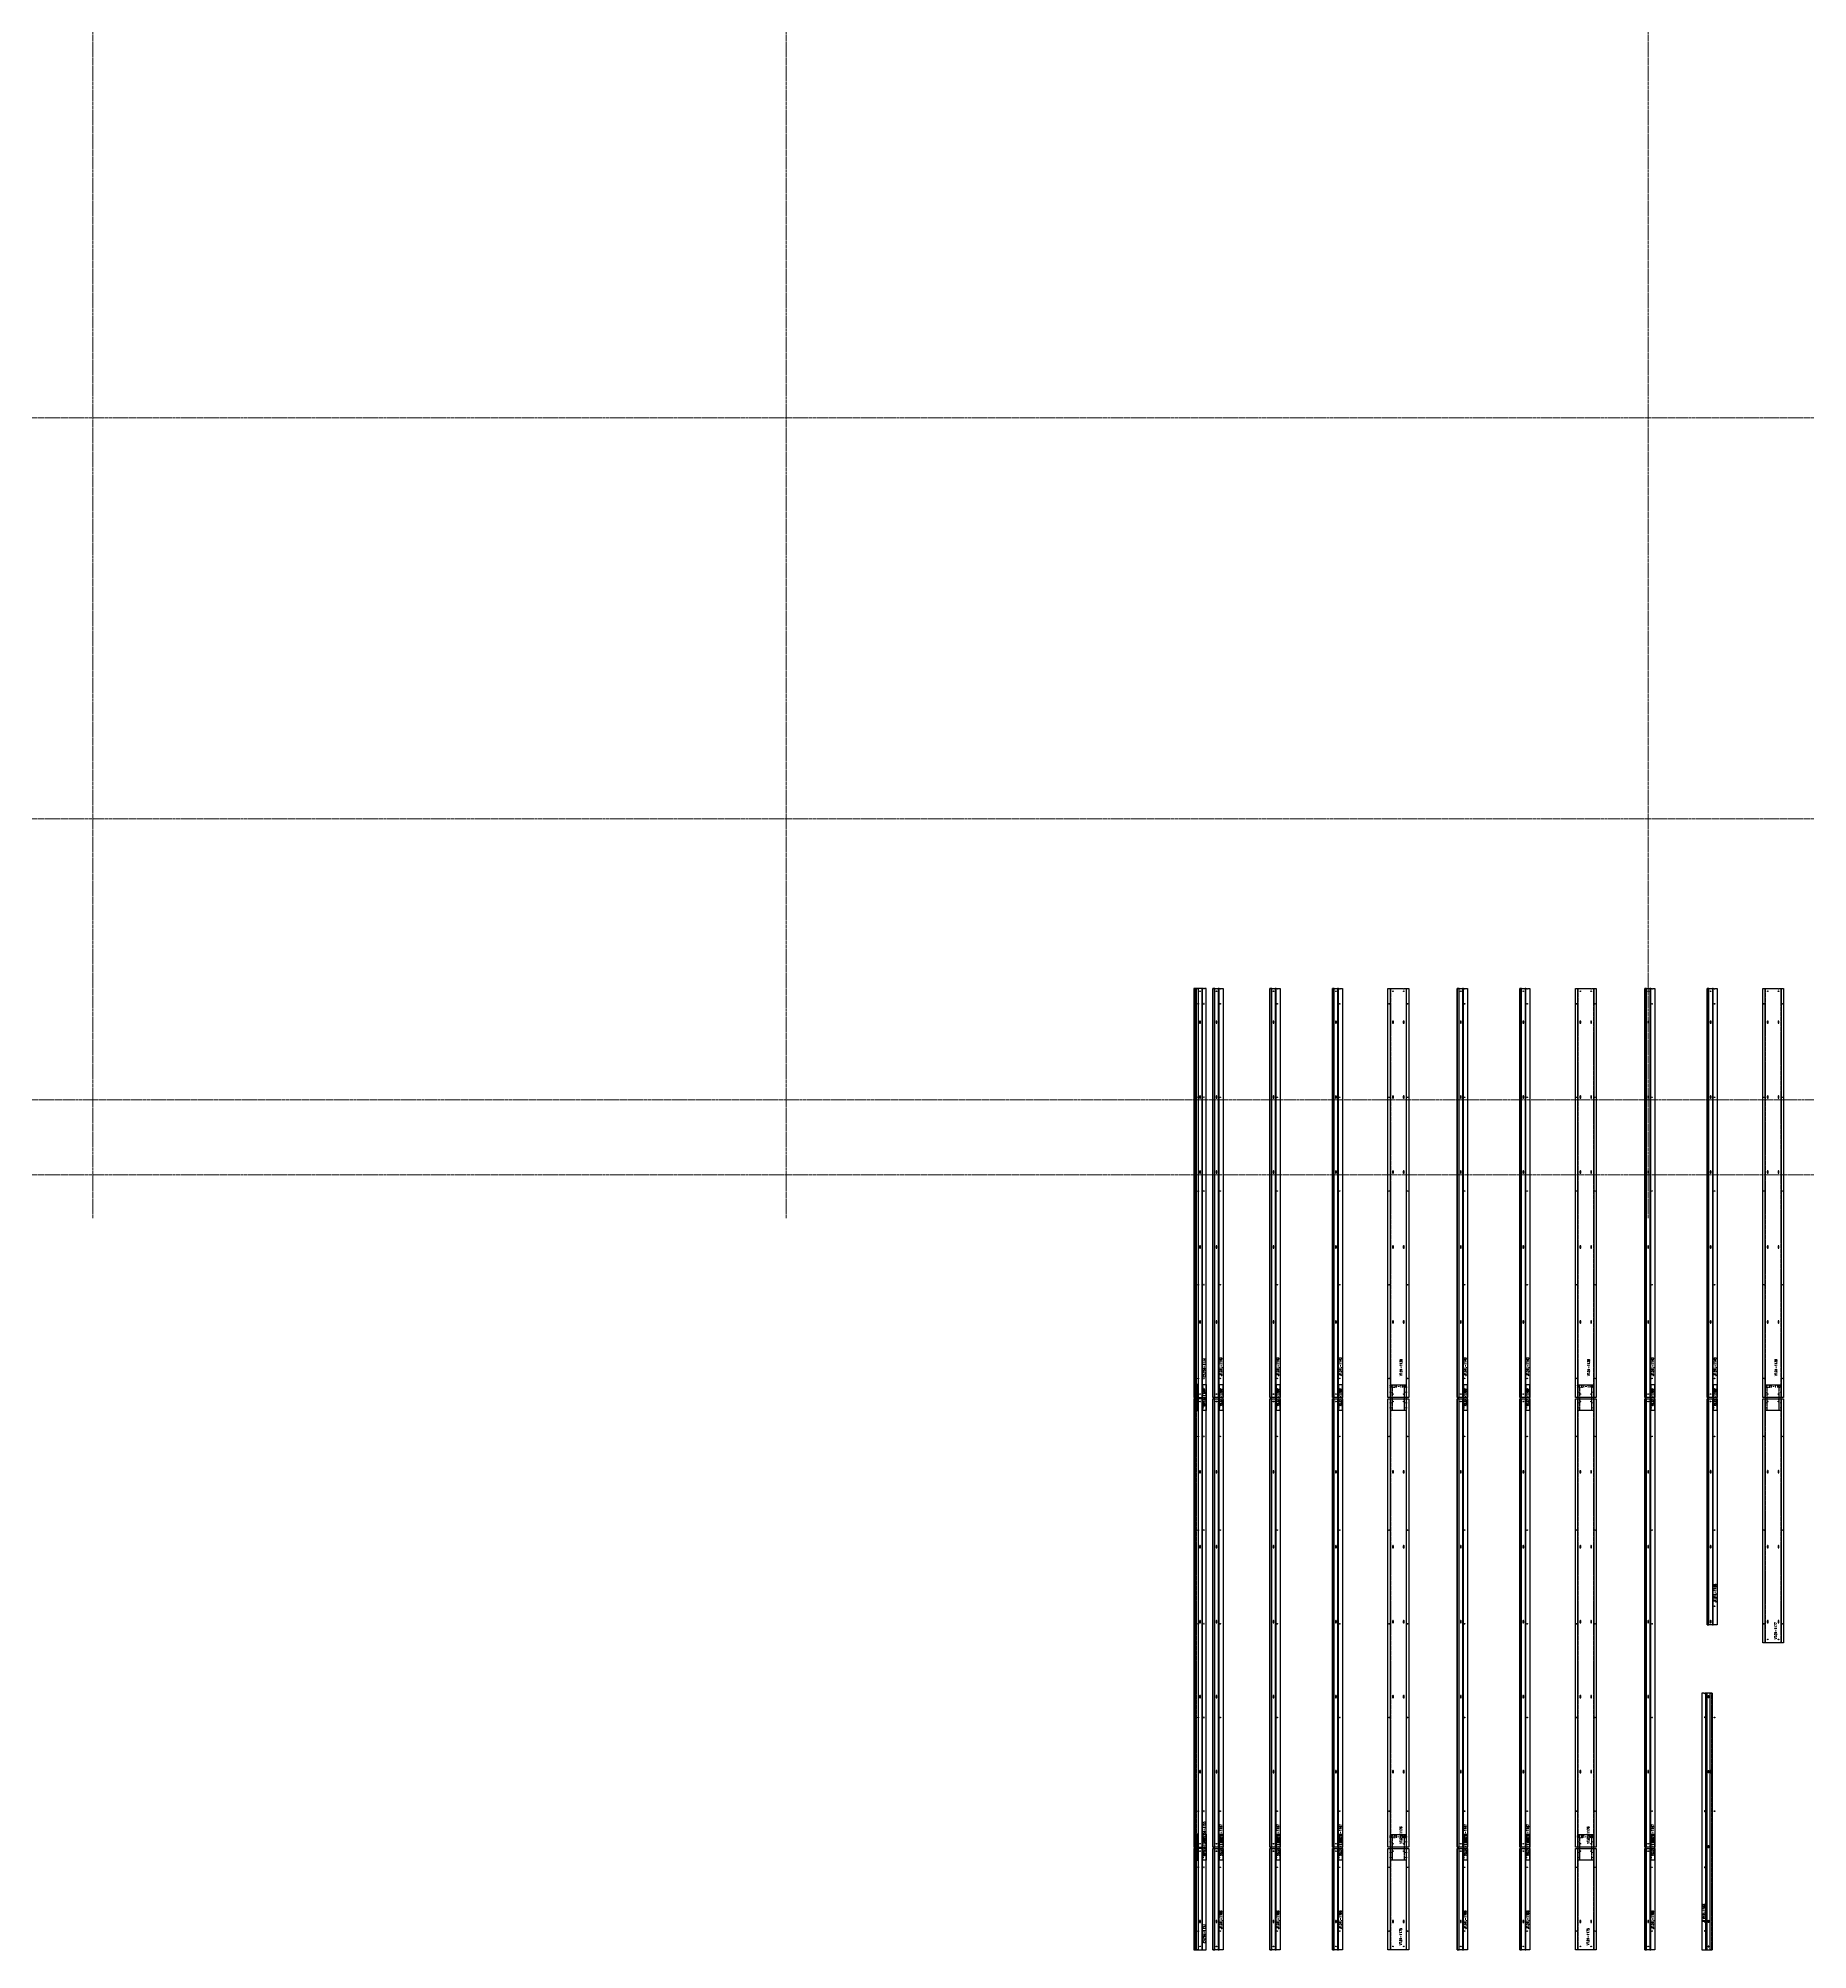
# Model space of a CAD drawing. Header units: inches. Extents: x 841 to 14134, y -5681 to -3225.
# Drawn here: x 1454 to 2021, y -5681 to -5069 of the extents above; entities that cross this region are included whole.
import ezdxf

# ---------------------------------------------------------------- set-up
doc = ezdxf.new("R2010")
doc.units = ezdxf.units.IN
doc.header["$MEASUREMENT"] = 0
for name, pattern in [('NBK_Center', [0.541667, 0.333333, -0.0625, 0.083333, -0.0625]), ('NBK_Center2', [0.270833, 0.166667, -0.03125, 0.041667, -0.03125]), ('NBK_CenterX2', [1.083333, 0.666667, -0.125, 0.166667, -0.125]), ('NBK_Hidden', [0.125, 0.083333, -0.041667]), ('NBK_Hidden2', [0.0625, 0.041667, -0.020833])]:
    doc.linetypes.add(name, pattern=pattern)
doc.layers.get('Defpoints').update_dxf_attribs({"color": 250, "lineweight": 0})
for name, color, linetype, lineweight in [('!Bracket', 11, 'Continuous', 25), ('!Clip - bent', 20, 'Continuous', 25), ('!Dimension', 50, 'Continuous', 5), ('!Extrusion', 140, 'Continuous', 25), ('!Gridline', 112, 'NBK_CenterX2', 5), ('!Linetype_Center', 220, 'NBK_Center', 9), ('!Linetype_Center2', 222, 'NBK_Center2', 9), ('!Misc2', 252, 'NBK_Hidden2', 5)]:
    doc.layers.add(name, color=color, linetype=linetype, lineweight=lineweight)
doc.styles.add('Romans', font='romans.shx', dxfattribs={"width": 0.8})

# ---------------------------------------------------------------- blocks, each defined once
blk = doc.blocks.new('SLOTTED SECTION HOLE')
at = {"layer": '!Linetype_Center2'}
blk.add_line((-0.33, 0), (0.26, 0), dxfattribs=at)
at = {"layer": '!Misc2'}
blk.add_lwpolyline([(-0.08, 0.47), (0, 0.47), (0, -0.47), (-0.08, -0.47)], close=True, dxfattribs=at)
blk = doc.blocks.new('WEEP HOLE')
at = {"layer": '!Linetype_Center'}
for p, q in [((-0.22, 0.37), (0.22, 0.37)), ((0, 0.83), (0, -0.08))]:
    blk.add_line(p, q, dxfattribs=at)
at = {"color": 0}
blk.add_lwpolyline([(-0.14, 0.61), (-0.14, 0.14, 0.414214), (0, 0, 0.414214), (0.14, 0.14), (0.14, 0.61, 0.414214), (0, 0.75, 0.414214)], format="xyb", close=True, dxfattribs=at)
blk = doc.blocks.new('TAP HOLE_5mm')
at = {"layer": '!Linetype_Center2'}
for points in [[(-0.18, 0), (0.18, 0)], [(0, 0.18), (0, -0.18)]]:
    blk.add_lwpolyline(points, dxfattribs=at)
blk.add_circle((0, 0), 0.101)
blk = doc.blocks.new('VT.01-1139-')
at = {"layer": '!Extrusion'}
blk.add_lwpolyline([(3.33, 0), (-3.33, 0), (-3.33, 130.92), (1.58, 130.92, 1), (1.86, 130.92), (3.33, 130.92)], format="xyb", close=True, dxfattribs=at)
blk.add_lwpolyline([(1.86, 130.92), (2.54, 130.92), (2.54, 0), (-2.54, 0), (-2.54, 130.92), (1.58, 130.92)], dxfattribs=at)
at = {"layer": '!Extrusion', "linetype": 'NBK_Hidden'}
blk.add_lwpolyline([(1.86, 130.92), (2.46, 130.92), (2.46, 0), (-2.46, 0), (-2.46, 130.92), (1.58, 130.92)], dxfattribs=at)
at = {"layer": '!Dimension', "rotation": 360}
for p in [(-2.46, 3.23), (-2.46, 1.65), (2.54, 3.23), (2.54, 1.65)]:
    blk.add_blockref('SLOTTED SECTION HOLE', p, dxfattribs=at)
at = {"layer": '!Extrusion', "rotation": 360}
for name, p in [('TAP HOLE_5mm', (-1.72, 130.04)), ('TAP HOLE_5mm', (1.72, 130.04)), ('TAP HOLE_5mm', (-2.93, 126.03)), ('TAP HOLE_5mm', (2.93, 126.03)), ('WEEP HOLE', (-1.72, 119.78)), ('WEEP HOLE', (1.72, 119.78)), ('TAP HOLE_5mm', (-2.93, 96.08)), ('WEEP HOLE', (-1.72, 95.78)), ('WEEP HOLE', (1.72, 95.78)), ('TAP HOLE_5mm', (2.93, 96.08)), ('WEEP HOLE', (-1.72, 71.78)), ('WEEP HOLE', (1.72, 71.78)), ('TAP HOLE_5mm', (-2.93, 66.08)), ('TAP HOLE_5mm', (2.93, 66.08)), ('WEEP HOLE', (-1.72, 47.78)), ('WEEP HOLE', (1.72, 47.78)), ('TAP HOLE_5mm', (-2.93, 36.08)), ('TAP HOLE_5mm', (2.93, 36.08)), ('WEEP HOLE', (-1.72, 23.78)), ('WEEP HOLE', (1.72, 23.78)), ('TAP HOLE_5mm', (-2.93, 6.08)), ('TAP HOLE_5mm', (2.93, 6.08)), ('TAP HOLE_5mm', (-1.72, 1.06)), ('TAP HOLE_5mm', (1.72, 1.06))]:
    blk.add_blockref(name, p, dxfattribs=at)
at = {"layer": 'Defpoints', "color": 1, "insert": (0.89, 9.54), "char_height": 0.75, "width": 1.65, "attachment_point": 5, "rotation": 90, "style": 'Romans'}
blk.add_mtext('VT.01-1139', dxfattribs=at)
blk = doc.blocks.new('JT.01R-1166')
at = {"layer": '!Extrusion'}
blk.add_lwpolyline([(-3.25, 0), (0, 0), (0, 82.12), (-2.22, 82.12, -1), (-2.5, 82.12), (-3.25, 82.12)], format="xyb", close=True, dxfattribs=at)
for points in [[(-1.69, 82.12), (-1.69, 0), (-1.95, 0), (-1.95, 82.12)], [(0, 82.12), (0, 0), (-0.57, 0), (-0.57, 82.12)]]:
    blk.add_lwpolyline(points, close=True, dxfattribs=at)
at = {"layer": '!Extrusion', "linetype": 'NBK_Hidden'}
for points in [[(-1.87, 82.12), (-1.87, 0), (-1.95, 0), (-1.95, 82.12)], [(0, 82.12), (0, 0), (-0.08, 0), (-0.08, 82.12)]]:
    blk.add_lwpolyline(points, close=True, dxfattribs=at)
at = {"layer": '!Extrusion', "xscale": -1}
for name, p in [('WEEP HOLE', (-1.13, 80.68)), ('TAP HOLE_5mm', (-2.36, 74.4)), ('WEEP HOLE', (-1.13, 56.68)), ('TAP HOLE_5mm', (-2.36, 44.4)), ('WEEP HOLE', (-1.13, 32.68)), ('TAP HOLE_5mm', (-2.36, 26.4)), ('TAP HOLE_5mm', (-2.36, 6)), ('WEEP HOLE', (-1.13, 8.68)), ('TAP HOLE_5mm', (-1.13, 1.06))]:
    blk.add_blockref(name, p, dxfattribs=at)
at = {"layer": 'Defpoints', "color": 5, "insert": (-2.54, 11.71), "char_height": 0.75, "width": 1.65, "attachment_point": 5, "rotation": 90, "style": 'Romans'}
blk.add_mtext('JT.01R-1166', dxfattribs=at)
blk = doc.blocks.new('SECTION CLEAR HOLE 1')
at = {"layer": '!Linetype_Center2'}
blk.add_line((-0.33, 0, 0), (0.26, 0, 0), dxfattribs=at)
at = {"layer": '!Misc2'}
blk.add_lwpolyline([(-0.12, 0.1), (0, 0.1), (0, -0.1), (-0.12, -0.1)], close=True, dxfattribs=at)
blk = doc.blocks.new('SLOTTED SECTION1')
at = {"layer": '!Linetype_Center2'}
blk.add_lwpolyline([(-0.24, 0), (0.12, 0)], dxfattribs=at)
at = {"layer": '!Misc2'}
blk.add_lwpolyline([(-0.12, 0.47), (0, 0.47), (0, -0.47), (-0.12, -0.47)], close=True, dxfattribs=at)
blk = doc.blocks.new('SLOTTED HOLE 1')
at = {"layer": '!Linetype_Center'}
for p, q in [((0, 0.55), (0, -0.55)), ((-0.22, 0), (0.22, 0))]:
    blk.add_line(p, q, dxfattribs=at)
at = {"color": 0}
blk.add_lwpolyline([(-0.14, 0.33), (-0.14, -0.33, 0.414214), (0, -0.47, 0.414214), (0.14, -0.33), (0.14, 0.33, 0.414214), (0, 0.47, 0.414214)], format="xyb", close=True, dxfattribs=at)
blk = doc.blocks.new('AS.01-1100')
at = {"layer": '!Bracket'}
for points in [[(-1.3, 4.65), (-0.12, 4.65), (-0.12, -3.67), (-1.3, -3.67)], [(-1.3, -3.67), (-1.18, -3.67), (-1.18, 4.65), (-1.3, 4.65)]]:
    blk.add_lwpolyline(points, close=True, dxfattribs=at)
at = {"layer": '!Dimension'}
for name, p in [('SLOTTED SECTION1', (-1.18, 3.73)), ('SLOTTED SECTION1', (-1.18, 2.15)), ('SECTION CLEAR HOLE 1', (-1.18, -1.3)), ('SECTION CLEAR HOLE 1', (-1.18, -2.88))]:
    blk.add_blockref(name, p, dxfattribs=at)
at = {"layer": '!Extrusion', "linetype": 'NBK_Hidden'}
blk.add_blockref('SLOTTED HOLE 1', (-0.83, 2.75), dxfattribs=at)
at = {"layer": '!Extrusion', "rotation": 360}
blk.add_blockref('TAP HOLE_5mm', (-0.83, -2.09), dxfattribs=at)
at = {"layer": 'Defpoints', "color": 30, "insert": (-0.71, 0.49), "char_height": 0.75, "width": 1.65, "attachment_point": 5, "rotation": 90, "style": 'Romans'}
blk.add_mtext('AS.01-1100', dxfattribs=at)
blk = doc.blocks.new('JT.01L-1168')
at = {"layer": '!Extrusion'}
blk.add_lwpolyline([(3.25, 0), (0, 0), (0, 72.4), (2.22, 72.4, 1), (2.5, 72.4), (3.25, 72.4)], format="xyb", close=True, dxfattribs=at)
at = {"layer": '!Extrusion', "linetype": 'NBK_Hidden'}
for points in [[(0, 72.4), (0, 0), (0.08, 0), (0.08, 72.4)], [(1.87, 72.4), (1.87, 0), (1.95, 0), (1.95, 72.4)]]:
    blk.add_lwpolyline(points, close=True, dxfattribs=at)
at = {"layer": '!Extrusion'}
for points in [[(0, 72.4), (0, 0), (0.57, 0), (0.57, 72.4)], [(1.69, 72.4), (1.69, 0), (1.95, 0), (1.95, 72.4)]]:
    blk.add_lwpolyline(points, close=True, dxfattribs=at)
at = {"layer": '!Dimension'}
blk.add_blockref('AS.01-1100', (3.25, 72.4), dxfattribs=at)
at = {"layer": '!Extrusion', "rotation": 360}
for p in [(1.13, 71.57), (2.36, 60.4), (2.36, 30.4), (2.36, 6)]:
    blk.add_blockref('TAP HOLE_5mm', p, dxfattribs=at)
at = {"layer": '!Extrusion'}
for p in [(1.13, 48.68), (1.13, 24.68), (1.13, 0.68)]:
    blk.add_blockref('WEEP HOLE', p, dxfattribs=at)
at = {"layer": 'Defpoints', "color": 2, "insert": (2.54, 10.19), "char_height": 0.75, "width": 1.65, "attachment_point": 5, "rotation": 90, "style": 'Romans'}
blk.add_mtext('JT.01L-1168', dxfattribs=at)
blk = doc.blocks.new('HOLE SECTION')
at = {"layer": '!Linetype_Center2'}
blk.add_line((-0.33, 0), (0.26, 0), dxfattribs=at)
at = {"layer": '!Misc2'}
blk.add_lwpolyline([(-0.09, 0.1), (0, 0.1), (0, -0.1), (-0.09, -0.1)], close=True, dxfattribs=at)
blk = doc.blocks.new('19mm WEEP HOLE')
at = {"layer": '!Linetype_Center'}
blk.add_line((-0.37, 0.2), (-0.37, -0.12), dxfattribs=at)
at = {"linetype": 'NBK_Hidden'}
blk.add_lwpolyline([(-0.75, 0.08), (0, 0.08), (0, 0), (-0.75, 0)], close=True, dxfattribs=at)
blk = doc.blocks.new('CLEAR SECTION HOLE')
at = {"layer": '!Linetype_Center2'}
blk.add_line((-0.33, 0), (0.26, 0), dxfattribs=at)
at = {"layer": '!Misc2'}
blk.add_lwpolyline([(-0.08, 0.1), (0, 0.1), (0, -0.1), (-0.08, -0.1)], close=True, dxfattribs=at)
blk = doc.blocks.new('SL.01-1101')
at = {"layer": '!Bracket'}
for points in [[(4.65, -1.3), (4.65, -0.12), (-3.67, -0.12), (-3.67, -1.3)], [(-3.67, -1.3), (-3.67, -1.18), (4.65, -1.18), (4.65, -1.3)]]:
    blk.add_lwpolyline(points, close=True, dxfattribs=at)
at = {"layer": '!Dimension', "xscale": -1, "rotation": 270}
for name, p in [('SECTION CLEAR HOLE 1', (-2.88, -1.18)), ('SECTION CLEAR HOLE 1', (-1.3, -1.18)), ('SLOTTED SECTION1', (2.15, -1.18)), ('SLOTTED SECTION1', (3.73, -1.18))]:
    blk.add_blockref(name, p, dxfattribs=at)
at = {"layer": '!Extrusion', "xscale": -1, "rotation": 270}
blk.add_blockref('TAP HOLE_5mm', (-2.09, -0.83), dxfattribs=at)
at = {"layer": '!Extrusion', "linetype": 'NBK_Hidden', "xscale": -1, "rotation": 270}
blk.add_blockref('SLOTTED HOLE 1', (2.75, -0.83), dxfattribs=at)
at = {"layer": 'Defpoints', "color": 30, "insert": (0.32, -0.6), "char_height": 0.75, "width": 1.65, "attachment_point": 5, "style": 'Romans'}
blk.add_mtext('AS.01-1101', dxfattribs=at)
blk = doc.blocks.new('AS.01-1100-')
at = {"layer": '!Bracket'}
for points in [[(4.65, 1.33), (4.65, 0.15), (-3.67, 0.15), (-3.67, 1.33)], [(-3.67, 1.33), (-3.67, 1.21), (4.65, 1.21), (4.65, 1.33)]]:
    blk.add_lwpolyline(points, close=True, dxfattribs=at)
at = {"layer": '!Dimension', "rotation": 270}
for name, p in [('SECTION CLEAR HOLE 1', (-2.09, 1.21)), ('SLOTTED SECTION1', (2.75, 1.21))]:
    blk.add_blockref(name, p, dxfattribs=at)
at = {"layer": '!Extrusion', "rotation": 270}
for p in [(-2.88, 0.86, 0), (-1.3, 0.86, 0)]:
    blk.add_blockref('TAP HOLE_5mm', p, dxfattribs=at)
at = {"layer": '!Extrusion', "linetype": 'NBK_Hidden', "rotation": 270}
for p in [(2.15, 0.86), (3.73, 0.86)]:
    blk.add_blockref('SLOTTED HOLE 1', p, dxfattribs=at)
at = {"layer": 'Defpoints', "color": 30, "insert": (0.49, 0.74), "char_height": 0.75, "width": 1.65, "attachment_point": 5, "style": 'Romans'}
blk.add_mtext('AS.01-1100', dxfattribs=at)
blk = doc.blocks.new('CVT.04-1122')
at = {"layer": '!Extrusion'}
blk.add_lwpolyline([(0, 0), (0, 143.5), (0.63, 143.5, 1), (0.91, 143.5), (3.97, 143.5), (3.97, 0)], format="xyb", close=True, dxfattribs=at)
for points in [[(1.18, 0), (1.18, 143.5), (1.44, 143.5), (1.44, 0)], [(3.21, 0), (3.21, 143.5), (2.56, 143.5), (2.56, 0)]]:
    blk.add_lwpolyline(points, close=True, dxfattribs=at)
at = {"layer": '!Extrusion', "linetype": 'NBK_Hidden'}
for points in [[(2.55, 0), (2.55, 143.5), (2.64, 143.5), (2.64, 0)], [(3.11, 0), (3.11, 143.5), (3.21, 143.5), (3.21, 0)], [(3.61, 0), (3.61, 143.5), (3.69, 143.5), (3.69, 0)], [(3.93, 0), (3.93, 143.5), (3.83, 143.5), (3.83, 0)]]:
    blk.add_lwpolyline(points, close=True, dxfattribs=at)
at = {"layer": '!Dimension'}
for name, p in [('CLEAR SECTION HOLE', (3.69, 142.67)), ('HOLE SECTION', (2.64, 131.5)), ('HOLE SECTION', (2.64, 101.5)), ('HOLE SECTION', (2.64, 71.5)), ('HOLE SECTION', (2.64, 41.5)), ('HOLE SECTION', (2.64, 11.5)), ('CLEAR SECTION HOLE', (3.69, 1.06))]:
    blk.add_blockref(name, p, dxfattribs=at)
at = {"layer": '!Extrusion', "xscale": -1}
for name, p in [('TAP HOLE_5mm', (2, 142.67)), ('WEEP HOLE', (2, 119.78)), ('WEEP HOLE', (2, 95.78)), ('WEEP HOLE', (2, 71.78)), ('WEEP HOLE', (2, 47.78)), ('WEEP HOLE', (2, 23.78)), ('TAP HOLE_5mm', (2, 1.06))]:
    blk.add_blockref(name, p, dxfattribs=at)
at = {"layer": '!Extrusion'}
for p in [(0.77, 131.5), (0.77, 101.5), (0.77, 71.5), (0.77, 41.5), (0.77, 11.5)]:
    blk.add_blockref('TAP HOLE_5mm', p, dxfattribs=at)
at = {"layer": '!Extrusion', "rotation": 270}
for p in [(3.61, 119.78), (3.61, 95.78), (3.61, 71.78), (3.61, 47.78), (3.61, 23.78)]:
    blk.add_blockref('19mm WEEP HOLE', p, dxfattribs=at)
at = {"color": 144, "rotation": 90}
for name, p in [('SL.01-1101', (-0.12, 143.5)), ('AS.01-1100-', (3.97, 143.5))]:
    blk.add_blockref(name, p, dxfattribs=at)
at = {"layer": 'Defpoints', "color": 3, "insert": (0.58, 5.18), "char_height": 0.75, "width": 1.65, "attachment_point": 5, "rotation": 90, "style": 'Romans'}
blk.add_mtext('CVT.04-1122', dxfattribs=at)
blk = doc.blocks.new('CVT.04-1121')
at = {"layer": '!Extrusion'}
blk.add_lwpolyline([(0, 0), (0, 32.4), (0.63, 32.4, 1), (0.91, 32.4), (3.97, 32.4), (3.97, 0)], format="xyb", close=True, dxfattribs=at)
for points in [[(1.18, 0), (1.18, 32.4), (1.44, 32.4), (1.44, 0)], [(3.21, 0), (3.21, 32.4), (2.56, 32.4), (2.56, 0)]]:
    blk.add_lwpolyline(points, close=True, dxfattribs=at)
at = {"layer": '!Extrusion', "linetype": 'NBK_Hidden'}
for points in [[(2.55, 0), (2.55, 32.4), (2.64, 32.4), (2.64, 0)], [(3.11, 0), (3.11, 32.4), (3.21, 32.4), (3.21, 0)], [(3.61, 0), (3.61, 32.4), (3.69, 32.4), (3.69, 0)], [(3.93, 0), (3.93, 32.4), (3.83, 32.4), (3.83, 0)]]:
    blk.add_lwpolyline(points, close=True, dxfattribs=at)
at = {"layer": '!Dimension'}
for name, p in [('CLEAR SECTION HOLE', (3.69, 31.57)), ('HOLE SECTION', (2.64, 26.4)), ('HOLE SECTION', (2.64, 6)), ('CLEAR SECTION HOLE', (3.69, 1.09))]:
    blk.add_blockref(name, p, dxfattribs=at)
at = {"layer": '!Extrusion', "xscale": -1}
for name, p in [('TAP HOLE_5mm', (2, 31.57)), ('WEEP HOLE', (2, 8.68)), ('TAP HOLE_5mm', (2, 1.09))]:
    blk.add_blockref(name, p, dxfattribs=at)
at = {"layer": '!Extrusion'}
for p in [(0.77, 26.4), (0.77, 6)]:
    blk.add_blockref('TAP HOLE_5mm', p, dxfattribs=at)
at = {"layer": '!Extrusion', "rotation": 270}
blk.add_blockref('19mm WEEP HOLE', (3.61, 8.68), dxfattribs=at)
at = {"color": 144, "rotation": 90}
for name, p in [('SL.01-1101', (-0.12, 32.4)), ('AS.01-1100-', (3.97, 32.4))]:
    blk.add_blockref(name, p, dxfattribs=at)
at = {"layer": 'Defpoints', "color": 3, "insert": (0.58, 5.18), "char_height": 0.75, "width": 1.65, "attachment_point": 5, "rotation": 90, "style": 'Romans'}
blk.add_mtext('CVT.04-1121', dxfattribs=at)
blk = doc.blocks.new('JT.01L-1140')
at = {"layer": '!Extrusion'}
for points in [[(-2.68, 0), (-2.68, 130.92), (-3.25, 130.92), (-3.25, 0)], [(-1.3, 0), (-1.3, 130.92), (-1.56, 130.92), (-1.56, 0)]]:
    blk.add_lwpolyline(points, close=True, dxfattribs=at)
blk.add_lwpolyline([(-3.25, 0), (-3.25, 130.92), (-1.02, 130.92, 1), (-0.75, 130.92), (0, 130.92), (0, 0)], format="xyb", close=True, dxfattribs=at)
at = {"layer": '!Extrusion', "linetype": 'NBK_Hidden'}
for points in [[(-3.17, 0), (-3.17, 130.92), (-3.25, 130.92), (-3.25, 0)], [(-1.3, 0), (-1.3, 130.92), (-1.38, 130.92), (-1.38, 0)]]:
    blk.add_lwpolyline(points, close=True, dxfattribs=at)
at = {"layer": '!Extrusion', "rotation": 360}
for p in [(-2.12, 130.04), (-0.89, 126.03), (-0.89, 96.08), (-0.89, 66.08), (-0.89, 36.08), (-0.89, 6.08), (-2.12, 1.06)]:
    blk.add_blockref('TAP HOLE_5mm', p, dxfattribs=at)
at = {"layer": '!Extrusion'}
for p in [(-2.12, 119.78), (-2.12, 95.78), (-2.12, 71.78), (-2.12, 47.78), (-2.12, 23.78)]:
    blk.add_blockref('WEEP HOLE', p, dxfattribs=at)
at = {"layer": 'Defpoints', "color": 2, "insert": (-0.71, 9.82), "char_height": 0.75, "width": 1.65, "attachment_point": 5, "rotation": 90, "style": 'Romans'}
blk.add_mtext('JT.01L-1140', dxfattribs=at)
blk = doc.blocks.new('JT.01L-1167')
at = {"layer": '!Extrusion'}
blk.add_lwpolyline([(3.25, 0), (0, 0), (0, 143.5), (2.22, 143.5, 1), (2.5, 143.5), (3.25, 143.5)], format="xyb", close=True, dxfattribs=at)
at = {"layer": '!Extrusion', "linetype": 'NBK_Hidden'}
for points in [[(0, 143.5), (0, 0), (0.08, 0), (0.08, 143.5)], [(1.87, 143.5), (1.87, 0), (1.95, 0), (1.95, 143.5)]]:
    blk.add_lwpolyline(points, close=True, dxfattribs=at)
at = {"layer": '!Extrusion'}
for points in [[(0, 143.5), (0, 0), (0.57, 0), (0.57, 143.5)], [(1.69, 143.5), (1.69, 0), (1.95, 0), (1.95, 143.5)]]:
    blk.add_lwpolyline(points, close=True, dxfattribs=at)
at = {"layer": '!Dimension'}
blk.add_blockref('AS.01-1100', (3.25, 143.5), dxfattribs=at)
at = {"layer": '!Extrusion', "rotation": 360}
for p in [(1.13, 142.67), (2.36, 131.5), (2.36, 101.5), (2.36, 71.5), (2.36, 41.5), (2.36, 11.5), (1.13, 1.06)]:
    blk.add_blockref('TAP HOLE_5mm', p, dxfattribs=at)
at = {"layer": '!Extrusion'}
for p in [(1.13, 119.78), (1.13, 95.78), (1.13, 71.78), (1.13, 47.78), (1.13, 23.78)]:
    blk.add_blockref('WEEP HOLE', p, dxfattribs=at)
at = {"layer": 'Defpoints', "color": 2, "insert": (2.54, 4.4), "char_height": 0.75, "width": 1.65, "attachment_point": 5, "rotation": 90, "style": 'Romans'}
blk.add_mtext('JT.01L-1167', dxfattribs=at)
blk = doc.blocks.new('JT.01L-1166')
at = {"layer": '!Extrusion'}
blk.add_lwpolyline([(3.25, 0), (0, 0), (0, 32.4), (2.22, 32.4, 1), (2.5, 32.4), (3.25, 32.4)], format="xyb", close=True, dxfattribs=at)
at = {"layer": '!Extrusion', "linetype": 'NBK_Hidden'}
for points in [[(0, 32.4), (0, 0), (0.08, 0), (0.08, 32.4)], [(1.87, 32.4), (1.87, 0), (1.95, 0), (1.95, 32.4)]]:
    blk.add_lwpolyline(points, close=True, dxfattribs=at)
at = {"layer": '!Extrusion'}
for points in [[(0, 32.4), (0, 0), (0.57, 0), (0.57, 32.4)], [(1.69, 32.4), (1.69, 0), (1.95, 0), (1.95, 32.4)]]:
    blk.add_lwpolyline(points, close=True, dxfattribs=at)
at = {"layer": '!Dimension'}
blk.add_blockref('AS.01-1100', (3.25, 32.4), dxfattribs=at)
at = {"layer": '!Extrusion', "rotation": 360}
for p in [(1.13, 31.57), (2.36, 26.4), (2.36, 6), (1.13, 1.09)]:
    blk.add_blockref('TAP HOLE_5mm', p, dxfattribs=at)
at = {"layer": '!Extrusion'}
blk.add_blockref('WEEP HOLE', (1.13, 8.68), dxfattribs=at)
at = {"layer": 'Defpoints', "color": 2, "insert": (2.54, 9.62), "char_height": 0.75, "width": 1.65, "attachment_point": 5, "rotation": 90, "style": 'Romans'}
blk.add_mtext('JT.01L-1166', dxfattribs=at)
blk = doc.blocks.new('VT.01-1177')
at = {"layer": '!Extrusion'}
blk.add_lwpolyline([(-2.45, 82.62), (2.45, 82.62), (2.45, 74.41), (-2.45, 74.41)], close=True, dxfattribs=at)
at = {"layer": '!Extrusion', "linetype": 'NBK_Hidden2'}
blk.add_lwpolyline([(-1.86, 82.62), (1.86, 82.62), (1.86, 74.41), (-1.86, 74.41)], close=True, dxfattribs=at)
at = {"layer": '!Extrusion'}
blk.add_lwpolyline([(3.33, 0), (-3.33, 0), (-3.33, 78.08), (1.58, 78.08, 1), (1.86, 78.08), (3.33, 78.08)], format="xyb", close=True, dxfattribs=at)
blk.add_lwpolyline([(1.86, 78.08), (2.54, 78.08), (2.54, 0), (-2.54, 0), (-2.54, 78.08), (1.58, 78.08)], dxfattribs=at)
at = {"layer": '!Extrusion', "linetype": 'NBK_Hidden'}
blk.add_lwpolyline([(1.86, 78.08), (2.46, 78.08), (2.46, 0), (-2.46, 0), (-2.46, 78.08), (1.58, 78.08)], dxfattribs=at)
at = {"layer": '!Dimension', "rotation": 360}
for p in [(-2.46, 76.79), (-2.46, 75.21), (2.54, 76.79), (2.54, 75.21)]:
    blk.add_blockref('CLEAR SECTION HOLE', p, dxfattribs=at)
at = {"layer": '!Extrusion', "rotation": 360}
for name, p in [('TAP HOLE_5mm', (-1.72, 77.25)), ('TAP HOLE_5mm', (1.72, 77.25)), ('TAP HOLE_5mm', (-2.93, 66.08)), ('TAP HOLE_5mm', (2.93, 66.08)), ('WEEP HOLE', (-1.72, 54.37)), ('WEEP HOLE', (1.72, 54.37)), ('TAP HOLE_5mm', (-2.93, 36.08)), ('WEEP HOLE', (-1.72, 30.37)), ('WEEP HOLE', (1.72, 30.37)), ('TAP HOLE_5mm', (2.93, 36.08)), ('TAP HOLE_5mm', (-2.93, 6.08)), ('WEEP HOLE', (-1.72, 6.37)), ('WEEP HOLE', (1.72, 6.37)), ('TAP HOLE_5mm', (2.93, 6.08)), ('TAP HOLE_5mm', (-1.72, 1.09)), ('TAP HOLE_5mm', (1.72, 1.09))]:
    blk.add_blockref(name, p, dxfattribs=at)
at = {"layer": 'Defpoints', "color": 30, "insert": (0.03, 82.08), "char_height": 0.75, "width": 1.65, "attachment_point": 5, "style": 'Romans'}
blk.add_mtext('SL.01-1100', dxfattribs=at)
at = {"layer": 'Defpoints', "color": 1, "insert": (0.8, 3.84), "char_height": 0.75, "width": 1.65, "attachment_point": 5, "rotation": 90, "style": 'Romans'}
blk.add_mtext('VT.01-1177', dxfattribs=at)
blk = doc.blocks.new('VT.01-1176')
at = {"layer": '!Extrusion'}
blk.add_lwpolyline([(-2.45, 148.03), (2.45, 148.03), (2.45, 139.83), (-2.45, 139.83)], close=True, dxfattribs=at)
at = {"layer": '!Extrusion', "linetype": 'NBK_Hidden2'}
blk.add_lwpolyline([(-1.86, 148.03), (1.86, 148.03), (1.86, 139.83), (-1.86, 139.83)], close=True, dxfattribs=at)
at = {"layer": '!Extrusion'}
blk.add_lwpolyline([(3.33, 0), (-3.33, 0), (-3.33, 143.5), (1.58, 143.5, 1), (1.86, 143.5), (3.33, 143.5)], format="xyb", close=True, dxfattribs=at)
blk.add_lwpolyline([(1.86, 143.5), (2.54, 143.5), (2.54, 0), (-2.54, 0), (-2.54, 143.5), (1.58, 143.5)], dxfattribs=at)
at = {"layer": '!Extrusion', "linetype": 'NBK_Hidden'}
blk.add_lwpolyline([(1.86, 143.5), (2.46, 143.5), (2.46, 0), (-2.46, 0), (-2.46, 143.5), (1.58, 143.5)], dxfattribs=at)
at = {"layer": '!Dimension', "rotation": 360}
for name, p in [('CLEAR SECTION HOLE', (-2.46, 142.21)), ('CLEAR SECTION HOLE', (2.54, 142.21)), ('CLEAR SECTION HOLE', (-2.46, 140.63)), ('CLEAR SECTION HOLE', (2.54, 140.63)), ('SLOTTED SECTION HOLE', (-2.46, 3.23)), ('SLOTTED SECTION HOLE', (-2.46, 1.65)), ('SLOTTED SECTION HOLE', (2.54, 3.23)), ('SLOTTED SECTION HOLE', (2.54, 1.65))]:
    blk.add_blockref(name, p, dxfattribs=at)
at = {"layer": '!Extrusion', "rotation": 360}
for name, p in [('TAP HOLE_5mm', (-1.72, 142.67)), ('TAP HOLE_5mm', (1.72, 142.67)), ('TAP HOLE_5mm', (-2.93, 131.5)), ('TAP HOLE_5mm', (2.93, 131.5)), ('WEEP HOLE', (-1.72, 119.78)), ('WEEP HOLE', (1.72, 119.78)), ('TAP HOLE_5mm', (-2.93, 101.5)), ('TAP HOLE_5mm', (2.93, 101.5)), ('WEEP HOLE', (-1.72, 95.78)), ('WEEP HOLE', (1.72, 95.78)), ('TAP HOLE_5mm', (-2.93, 71.5)), ('WEEP HOLE', (-1.72, 71.78)), ('WEEP HOLE', (1.72, 71.78)), ('TAP HOLE_5mm', (2.93, 71.5)), ('WEEP HOLE', (-1.72, 47.78)), ('WEEP HOLE', (1.72, 47.78)), ('TAP HOLE_5mm', (-2.93, 41.5)), ('TAP HOLE_5mm', (2.93, 41.5)), ('WEEP HOLE', (-1.72, 23.78)), ('WEEP HOLE', (1.72, 23.78)), ('TAP HOLE_5mm', (-2.93, 11.5)), ('TAP HOLE_5mm', (2.93, 11.5)), ('TAP HOLE_5mm', (-1.72, 1.06)), ('TAP HOLE_5mm', (1.72, 1.06))]:
    blk.add_blockref(name, p, dxfattribs=at)
at = {"layer": 'Defpoints', "color": 30, "insert": (-0.03, 147.53), "char_height": 0.75, "width": 1.65, "attachment_point": 5, "style": 'Romans'}
blk.add_mtext('SL.01-1100', dxfattribs=at)
at = {"layer": 'Defpoints', "color": 1, "insert": (0.8, 3.84), "char_height": 0.75, "width": 1.65, "attachment_point": 5, "rotation": 90, "style": 'Romans'}
blk.add_mtext('VT.01-1176', dxfattribs=at)
blk = doc.blocks.new('VT.01-1175')
at = {"layer": '!Extrusion'}
blk.add_lwpolyline([(-2.45, 36.93), (2.45, 36.93), (2.45, 28.73), (-2.45, 28.73)], close=True, dxfattribs=at)
at = {"layer": '!Extrusion', "linetype": 'NBK_Hidden2'}
blk.add_lwpolyline([(-1.86, 36.93), (1.86, 36.93), (1.86, 28.73), (-1.86, 28.73)], close=True, dxfattribs=at)
at = {"layer": '!Extrusion'}
blk.add_lwpolyline([(3.33, 0), (-3.33, 0), (-3.33, 32.4), (1.58, 32.4, 1), (1.86, 32.4), (3.33, 32.4)], format="xyb", close=True, dxfattribs=at)
blk.add_lwpolyline([(1.86, 32.4), (2.54, 32.4), (2.54, 0), (-2.54, 0), (-2.54, 32.4), (1.58, 32.4)], dxfattribs=at)
at = {"layer": '!Extrusion', "linetype": 'NBK_Hidden'}
blk.add_lwpolyline([(1.86, 32.4), (2.46, 32.4), (2.46, 0), (-2.46, 0), (-2.46, 32.4), (1.58, 32.4)], dxfattribs=at)
at = {"layer": '!Dimension', "rotation": 360}
for p in [(-2.46, 31.1), (2.54, 31.1), (-2.46, 29.52), (2.54, 29.52)]:
    blk.add_blockref('CLEAR SECTION HOLE', p, dxfattribs=at)
at = {"layer": '!Extrusion'}
for name, p in [('TAP HOLE_5mm', (-1.72, 31.57)), ('TAP HOLE_5mm', (1.72, 31.57)), ('TAP HOLE_5mm', (-2.93, 26.4)), ('TAP HOLE_5mm', (2.93, 26.4)), ('TAP HOLE_5mm', (-2.93, 6)), ('WEEP HOLE', (-1.72, 8.68)), ('WEEP HOLE', (1.72, 8.68)), ('TAP HOLE_5mm', (2.93, 6)), ('TAP HOLE_5mm', (-1.72, 1.09)), ('TAP HOLE_5mm', (1.72, 1.09))]:
    blk.add_blockref(name, p, dxfattribs=at)
at = {"layer": 'Defpoints', "color": 30, "insert": (-0.07, 36.17), "char_height": 0.75, "width": 1.65, "attachment_point": 5, "style": 'Romans'}
blk.add_mtext('SL.01-1100', dxfattribs=at)
at = {"layer": 'Defpoints', "color": 1, "insert": (0.77, 4.18), "char_height": 0.75, "width": 1.65, "attachment_point": 5, "rotation": 90, "style": 'Romans'}
blk.add_mtext('VT.01-1175', dxfattribs=at)
blk = doc.blocks.new('CVT.04-1114-')
at = {"layer": '!Extrusion'}
blk.add_lwpolyline([(-3.97, 0), (-3.97, 130.92), (-3.34, 130.92, 1), (-3.06, 130.92), (0, 130.92), (0, 0)], format="xyb", close=True, dxfattribs=at)
for points in [[(-2.78, 0), (-2.78, 130.92), (-2.53, 130.92), (-2.53, 0)], [(-0.76, 0), (-0.76, 130.92), (-1.41, 130.92), (-1.41, 0)]]:
    blk.add_lwpolyline(points, dxfattribs=at)
at = {"layer": '!Extrusion', "linetype": 'NBK_Hidden'}
for points in [[(-1.42, 0), (-1.42, 130.92), (-1.33, 130.92), (-1.33, 0)], [(-0.86, 0), (-0.86, 130.92), (-0.76, 130.92), (-0.76, 0)], [(-0.35, 0), (-0.35, 130.92), (-0.28, 130.92), (-0.28, 0)], [(-0.04, 0), (-0.04, 130.92), (-0.14, 130.92), (-0.14, 0)]]:
    blk.add_lwpolyline(points, dxfattribs=at)
at = {"layer": '!Dimension', "rotation": 360}
for name, p in [('CLEAR SECTION HOLE', (-0.28, 130.04)), ('HOLE SECTION', (-1.33, 126.03)), ('HOLE SECTION', (-1.33, 96.08)), ('HOLE SECTION', (-1.33, 66.08)), ('HOLE SECTION', (-1.33, 36.08)), ('HOLE SECTION', (-1.33, 6.08)), ('CLEAR SECTION HOLE', (-0.28, 1.06))]:
    blk.add_blockref(name, p, dxfattribs=at)
at = {"layer": '!Extrusion', "xscale": -1}
for name, p in [('TAP HOLE_5mm', (-1.97, 130.04)), ('WEEP HOLE', (-1.97, 119.78)), ('WEEP HOLE', (-1.97, 95.78)), ('WEEP HOLE', (-1.97, 71.78)), ('WEEP HOLE', (-1.97, 47.78)), ('WEEP HOLE', (-1.97, 23.78)), ('TAP HOLE_5mm', (-1.97, 1.06))]:
    blk.add_blockref(name, p, dxfattribs=at)
at = {"layer": '!Extrusion'}
for name, p, rotation in [('TAP HOLE_5mm', (-3.2, 126.03), 360), ('19mm WEEP HOLE', (-0.35, 119.78), 270), ('TAP HOLE_5mm', (-3.2, 96.08), 360), ('19mm WEEP HOLE', (-0.35, 95.78), 270), ('19mm WEEP HOLE', (-0.35, 71.78), 270), ('TAP HOLE_5mm', (-3.2, 66.08), 360), ('19mm WEEP HOLE', (-0.35, 47.78), 270), ('TAP HOLE_5mm', (-3.2, 36.08), 360), ('19mm WEEP HOLE', (-0.35, 23.78), 270), ('TAP HOLE_5mm', (-3.2, 6.08), 360)]:
    blk.add_blockref(name, p, dxfattribs=dict(at, rotation=rotation))
at = {"layer": 'Defpoints', "color": 3, "insert": (-3.38, 9.49), "char_height": 0.75, "width": 1.65, "attachment_point": 5, "rotation": 90, "style": 'Romans'}
blk.add_mtext('CVT.04-1114', dxfattribs=at)
blk = doc.blocks.new('NORTH PENTHOUSE TRACK')
at = {"layer": '!Clip - bent', "color": 2}
for p in [(54.37, 193.08), (72.62, 193.08), (92.62, 193.08), (132.62, 193.08), (152.62, 193.08), (192.62, 193.08), (212.62, 193.08)]:
    blk.add_blockref('JT.01L-1140', p, dxfattribs=at)
at = {"layer": '!Clip - bent', "color": 2, "rotation": 360}
for p in [(110.5, 193.08), (170.5, 193.08), (230.5, 193.08)]:
    blk.add_blockref('VT.01-1139-', p, dxfattribs=at)
at = {"layer": '!Extrusion', "rotation": 360}
for p in [(211.73, 90.58), (211.73, 60.58)]:
    blk.add_blockref('TAP HOLE_5mm', p, dxfattribs=at)
at = {"layer": '!Extrusion'}
blk.add_blockref('WEEP HOLE', (210.5, 72.87), dxfattribs=at)
at = {"color": 3, "xscale": -1}
for name, p in [('CVT.04-1114-', (45.03, 193.08)), ('CVT.04-1122', (49, 49.08)), ('CVT.04-1121', (49, 16.19))]:
    blk.add_blockref(name, p, dxfattribs=at)
at = {"color": 3}
for name, p in [('JT.01L-1167', (51.12, 49.08)), ('JT.01L-1167', (69.37, 49.08)), ('JT.01L-1167', (89.37, 49.08)), ('VT.01-1176', (110.5, 49.08)), ('JT.01L-1167', (129.37, 49.08)), ('JT.01L-1167', (149.37, 49.08)), ('VT.01-1176', (170.5, 49.08)), ('JT.01L-1167', (189.37, 49.08)), ('JT.01L-1168', (209.37, 120.19)), ('VT.01-1177', (230.5, 114.5)), ('JT.01R-1166', (210.94, 16.19)), ('JT.01L-1166', (51.12, 16.19)), ('JT.01L-1166', (69.37, 16.19)), ('JT.01L-1166', (89.37, 16.19)), ('VT.01-1175', (110.5, 16.19)), ('JT.01L-1166', (129.37, 16.19)), ('JT.01L-1166', (149.37, 16.19)), ('VT.01-1175', (170.5, 16.19)), ('JT.01L-1166', (189.37, 16.19))]:
    blk.add_blockref(name, p, dxfattribs=at)

msp = doc.modelspace()

# ---------------------------------------------------------------- linework, layer by layer
at = {"layer": '!Gridline'}
for p, q in [((1471.71, -5447, -1349.31), (1471.71, -3249.34, -1349.31)), ((1693.71, -5447, -1349.31), (1693.71, -3249.34, -1349.31)), ((1969.71, -5447, -1349.31), (1969.71, -3249.34, -1349.31)), ((850.77, -5190.72, -1349.31), (4569.06, -5190.72, -1349.31)), ((850.77, -5319.22, -1349.31), (4576.61, -5319.22, -1349.31)), ((850.77, -5433.12, -1349.31), (4576.61, -5433.12, -1349.31))]:
    msp.add_line(p, q, dxfattribs=at)
at = {"layer": '!Gridline', "elevation": -1349.31}
msp.add_lwpolyline([(848.42, -5380.03), (974.23, -5380.03), (987.52, -5409.12), (4406.21, -5409.12)], dxfattribs=at)

# ---------------------------------------------------------------- block references
at = {"color": 144}
msp.add_blockref('NORTH PENTHOUSE TRACK', (1779.21, -5697.51, -1349.31), dxfattribs=at)

doc.saveas('drawing.dxf')
